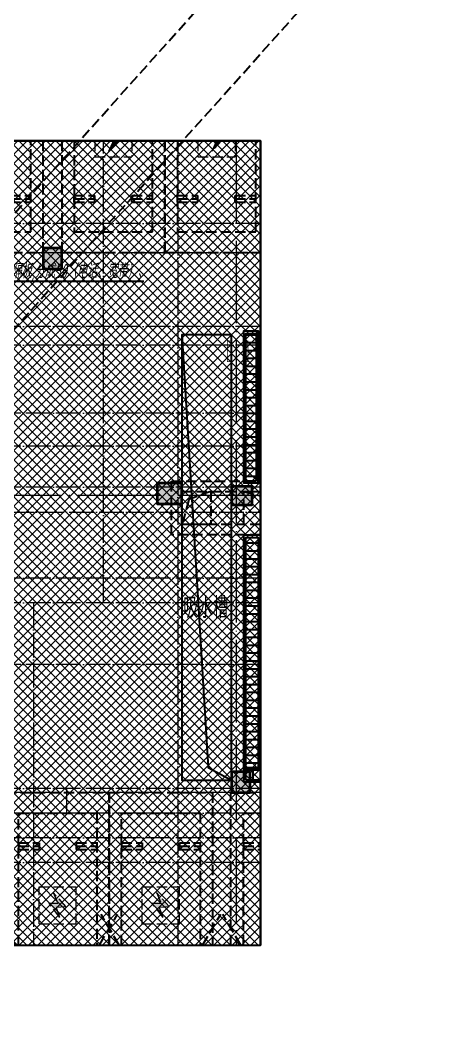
# Model space of a CAD drawing. Extents: x 2803505 to 5851001, y -1372902 to 24339.
# Drawn here: x 2893988 to 2904055, y -792287 to -767665 of the extents above; entities that cross this region are included whole.
import ezdxf
from ezdxf.xclip import XClip

# ---------------------------------------------------------------- set-up
doc = ezdxf.new("R2010")
doc.units = 0
doc.header["$LTSCALE"] = 1000
doc.header["$MEASUREMENT"] = 0
doc.header["$XCLIPFRAME"] = 2
for name, pattern in [('5、6、7#楼参照$0$DASH', [0.35, 0.25, -0.1]), ('__DASH', [0.35, 0.25, -0.1]), ('DASH', [0.35, 0.25, -0.1]), ('DOTE', [2.4200000000000004, 2, -0.2, 0.02, -0.2])]:
    doc.linetypes.add(name, pattern=pattern)
doc.layers.get('0').update_dxf_attribs({"linetype": 'CONTINUOUS'})
for name, color, linetype in [('!!电气', 1, 'CONTINUOUS'), ('0-R-风井', 2, 'CONTINUOUS'), ('0-R集水坑', 191, 'CONTINUOUS'), ('0-设备用房', 1, 'CONTINUOUS'), ('A-看线', 4, 'CONTINUOUS'), ('DIM-照明', 7, 'CONTINUOUS'), ('HS-A-停车位（标准）', 9, 'CONTINUOUS')]:
    doc.layers.add(name, color=color, linetype=linetype)
for name, color, linetype, lineweight in [('AE-PARKING', 70, '5、6、7#楼参照$0$DASH', 13), ('DOTE', 19, 'DOTE', 9), ('S－GG公共尺寸标注', 3, 'CONTINUOUS', 18), ('填充', 251, 'CONTINUOUS', 5), ('砼柱', 2, 'CONTINUOUS', 35)]:
    doc.layers.add(name, color=color, linetype=linetype, lineweight=lineweight)
doc.styles.add('_TCH_SPACE', font='SIMPLEX', dxfattribs={"height": 5, "bigfont": 'GBCBIG'})
doc.styles.add('HZTXT', font='gbeitc.shx', dxfattribs={"width": 0.8, "height": 400, "bigfont": 'hztxt.shx'})

# ---------------------------------------------------------------- blocks, each defined once
blk = doc.blocks.new('充电车位')
at = {"layer": 'AE-PARKING', "linetype": 'ByBlock'}
h = blk.add_hatch(color=1, dxfattribs=at)
h.dxf.hatch_style = 1
h.paths.add_polyline_path([(-1007586.192309124, -1042637.750552036), (-1007473.70691881, -1042375.484842397), (-1007689.223537753, -1042375.484842405), (-1007425.007632948, -1042030.478523538), (-1007514.574478829, -1042281.719792634), (-1007278.962196556, -1042297.991757713)])
at = {"layer": 'AE-PARKING', "color": 1}
for p, q in [((-1007928.602682202, -1041872.947363779), (-1007028.602682206, -1041872.947363779)), ((-1007928.602682199, -1041872.947363779), (-1007928.602682201, -1042772.947363771)), ((-1007028.602682203, -1041872.947363779), (-1007028.602682201, -1042772.947363771)), ((-1007928.602682204, -1042772.947363771), (-1007028.602682201, -1042772.947363771))]:
    blk.add_line(p, q, dxfattribs=at)
at = {"layer": 'AE-PARKING', "color": 1, "linetype": 'ByBlock'}
for p, q in [((-1007425.007632948, -1042030.478523538), (-1007689.223537753, -1042375.484842405)), ((-1007425.007632948, -1042030.478523538), (-1007514.574478829, -1042281.719792634)), ((-1007689.223537753, -1042375.484842405), (-1007473.70691881, -1042375.484842397)), ((-1007278.962196556, -1042297.991757713), (-1007586.192309124, -1042637.750552036)), ((-1007586.192309124, -1042637.750552036), (-1007473.70691881, -1042375.484842397)), ((-1007514.574478829, -1042281.719792634), (-1007278.962196556, -1042297.991757713))]:
    blk.add_line(p, q, dxfattribs=at)
blk = doc.blocks.new('A$C25A378E3')
at = {"layer": 'HS-A-停车位（标准）', "linetype": 'DASH'}
for p, q in [((299.9288666398497, 4280.200665866025), (299.9276344913524, 4120.200664976728)), ((299.9282505712472, 4200.200665451237), (799.9279646449722, 4200.00894667895)), ((299.9288666398497, 4280.200665866025), (799.9285807174165, 4280.00894703425)), ((799.9285807174165, 4280.00894703425), (799.9273485837039, 4120.008946264163)), ((1699.929113851395, 4280.193678615266), (1699.927881702897, 4120.19367778569)), ((1699.928497782676, 4200.193678200361), (2199.928211856517, 4200.001959428308)), ((1699.929113851395, 4280.193678615266), (2199.928827928961, 4280.001959843212)), ((2199.928827928961, 4280.001959843212), (2199.927595795365, 4120.001958953799)), ((299.9276344913524, 4120.200664976728), (799.9273485837039, 4120.008946264163)), ((1699.927881702897, 4120.19367778569), (2199.927595795365, 4120.001958953799)), ((300.0205537431175, 1700.046125917463), (-199.9740653929766, 2550.049336581258)), ((2200.020893819514, 1700.035927985562), (2700.026429273654, 2550.032717227354))]:
    blk.add_line(p, q, dxfattribs=at)
for points in [[(1.164153218269348e-10, 5499.999999999884), (2499.999999842257, 5499.971898506512), (2499.938176556607, -0.02810114610474557), (-0.06182328553404659, 3.472669050097466e-07)], [(299.9943796824664, 4999.996627852321), (2199.994379562442, 4999.975270717288), (2199.938176575466, -0.02472896687686443), (299.9381766954903, -0.003371831844560802)]]:
    blk.add_lwpolyline(points, close=True, dxfattribs=at)
blk = doc.blocks.new('TYUIYOIUO')
at = {"layer": '0-R-风井', "linetype": '__DASH'}
for p, q in [((-241108.5185140612, 793266.6354825979), (-238408.6132469426, 793266.6354825979)), ((-241108.5185140612, 791966.6554982531), (-241108.5185140612, 793266.6354825979)), ((-240858.5185140612, 793016.6354825979), (-240158.6312157929, 793016.6494923409)), ((-240858.5185140612, 792216.6494985037), (-240858.5185140612, 793016.6354825979)), ((-240858.5185140612, 793016.6354825979), (-238658.6132469426, 793016.6354825979)), ((-240858.5185140612, 792216.6554982531), (-240858.5185140612, 793016.6354825979)), ((-240158.6312157929, 793016.6494923409), (-240158.5070922098, 792216.6494985037)), ((-239358.5516247794, 793016.641482356), (-238658.6643265111, 793016.6554920991)), ((-239358.5516247794, 792216.6554982618), (-239358.5516247794, 793016.641482356)), ((-238658.6132469426, 792216.6554982531), (-240858.5185140612, 792216.6554982531)), ((-240158.5070922098, 792216.6494985037), (-240858.5185140612, 792216.6494985037)), ((-240158.5070922098, 792216.6494985037), (-240858.5185140612, 792216.6494985037)), ((-238658.5402029281, 792216.6554982618), (-239358.5516247794, 792216.6554982618)), ((-238658.5402029281, 792216.6554982618), (-239358.5516247794, 792216.6554982618)), ((-238408.6132469426, 791966.6554982531), (-241108.5185140612, 791966.6554982531))]:
    blk.add_line(p, q, dxfattribs=at)
for points in [[(-240158.6312136192, 793016.6354825979), (-240689.6595174272, 792820.6648067322), (-240858.5006222127, 792216.6494985037)], [(-239358.5516247794, 793016.6354825979), (-238811.7142363426, 792873.5311348168), (-238658.6132469426, 792216.6554982531)]]:
    blk.add_lwpolyline(points, dxfattribs=at)
blk = doc.blocks.new('A$C24B36177')
for points in [[(-65799.99999999988, -16697.00265675376), (-66249.99999999988, -16697.00265675376), (-66249.99999999988, -17197.00265675376), (-65799.99999999988, -17197.00265675376)], [(-62888.27152348321, -22397.00265675376), (-63488.27152348321, -22397.00265675376), (-63488.27152348321, -22897.00265675376), (-62888.27152348321, -22897.00265675376)], [(-61188.27152348321, -22474.99999965215), (-61688.27152348321, -22474.99999965215), (-61688.27152348321, -22924.99999965215), (-61188.27152348321, -22924.99999965215)], [(-61238.27152348321, -29397.00265675376), (-61688.27152348321, -29397.00265675376), (-61688.27152348321, -29897.00265675376), (-61238.27152348321, -29897.00265675376)]]:
    blk.add_hatch(color=252).paths.add_polyline_path(points)
at = {"layer": '砼柱', "color": 252, "lineweight": 35}
for points in [[(-65799.99999999988, -16697.00265675376), (-66249.99999999988, -16697.00265675376), (-66249.99999999988, -17197.00265675376), (-65799.99999999988, -17197.00265675376)], [(-62888.27152348321, -22397.00265675376), (-63488.27152348321, -22397.00265675376), (-63488.27152348321, -22897.00265675376), (-62888.27152348321, -22897.00265675376)], [(-61188.27152348321, -22474.99999965215), (-61688.27152348321, -22474.99999965215), (-61688.27152348321, -22924.99999965215), (-61188.27152348321, -22924.99999965215)], [(-61238.27152348321, -29397.00265675376), (-61688.27152348321, -29397.00265675376), (-61688.27152348321, -29897.00265675376), (-61238.27152348321, -29897.00265675376)]]:
    blk.add_lwpolyline(points, close=True, dxfattribs=at)
blk = doc.blocks.new('A$C74D73064')
at = {"layer": '0-R集水坑', "linetype": 'DASH'}
h = blk.add_hatch(dxfattribs=at)
h.set_pattern_fill('LINE', color=252, scale=200, angle=-360.0000000000001, style=0)
h.set_pattern_definition([(360, (2234554.834628493, 1888472.282317798), (1.399771291425425e-13, 190.5), [])])
h.paths.add_polyline_path([(38766.75062371988, 62072.26089928485), (39016.75930549402, 62072.26089928485), (39016.75336543762, 65654.62808189087), (38766.7517341777, 65654.62997684174)])
h = blk.add_hatch(dxfattribs=at)
h.set_pattern_fill('LINE', color=252, scale=200, angle=2.016665092844712e-05, style=0)
h.set_pattern_definition([(2.016665091572532e-05, (2234554.196021395, 1877325.925323331), (-6.70511342093505e-05, 190.4999999999882), [])])
h.paths.add_polyline_path([(38766.74959592149, 55122.26191240619), (39066.75929816498, 55122.26201795961), (39066.75173184986, 60707.51633181155), (38766.75010087609, 60707.51812130259)])
h = blk.add_hatch(dxfattribs=at)
h.set_pattern_fill('LINE', color=252, scale=200, angle=-450.0000000000001, style=0)
h.set_pattern_definition([(270, (1862169.694894568, -2140718.818942202), (190.5, -1.749714114281781e-13), [])])
h.paths.add_polyline_path([(38766.76187764131, 55069.26506257104), (38766.76187764131, 54819.2563807969), (47265.27630285139, 54819.2013576905), (47265.27819771145, 55069.1910152972)])
at = {"layer": '填充'}
h = blk.add_hatch(dxfattribs=at)
h.set_pattern_fill('ANSI37', color=252, scale=100, style=0)
h.set_pattern_definition([(45, (953418.0689988486, -464688.2486653434), (-112.2532015133644, 112.2532015133644), []), (135, (953418.0689988486, -464688.2486653434), (-112.2532015133644, -112.2532015133644), [])])
h.paths.add_polyline_path([(-14883.24657612492, 70322.25548036379), (39116.74029141641, 70322.25548036379), (39116.74029141641, 50822.25548154057), (-14883.24657612492, 50822.25548154057)])
h.paths.add_polyline_path([(-1883.245113453828, 67422.29268095532), (-1883.298365108087, 67422.2499491538), (-4183.506522695068, 67422.2499505431), (-4183.459693771438, 63622.29409954284), (-1883.245802723803, 63622.28858335229), (-1883.245280408068, 61422.56304480421), (-6483.052808453562, 61422.56158439867), (-6483.052809515619, 58222.55929603253), (-1733.24666046747, 58222.5592971961), (-1733.246263705427, 57522.29680770764), (966.75373735209, 57522.296807718), (966.7560266151559, 59622.35956726602), (1116.760783986654, 59622.22407580406), (1116.758494808571, 61422.42511312739), (1116.757451254758, 61422.53944550065), (1116.764397459454, 67422.28934755625)], flags=16)
h.paths.add_polyline_path([(28416.52837015979, 63622.29192543851), (28416.52719244442, 67422.25325119036), (26117.14164646191, 67422.25844941061), (26117.14164806681, 67422.29158126056), (23117.14164118294, 67422.29158126056), (23116.79998004087, 61422.56216836168), (18516.80651620356, 61422.56070896034), (18516.80691674957, 58222.56222750584), (23266.79900158942, 58222.56222766545), (23266.79899674351, 57522.29593126522), (25966.79899780103, 57522.29593127558), (25966.7989977973, 59622.2920976801), (26416.80034946487, 59622.29314419447), (26416.80034955358, 61422.56077466119), (26116.80271170358, 61422.53856905812), (26117.14164408576, 63622.29199816036)], flags=16)
at = {"color": 252}
blk.add_lwpolyline([(-14883.24657612492, 70322.25548036373), (39116.74029141641, 70322.25548036373), (39116.74029141641, 50822.25548154057), (-14883.24657612492, 50822.25548154057)], close=True, dxfattribs=at)
at = {"layer": '0-R集水坑', "color": 252, "linetype": 'ByBlock'}
for points in [[(39066.75930358679, 62022.2608845029), (38716.75038434775, 62022.2608845029), (38716.75201360427, 65719.38768014603), (39066.75340739929, 65719.38754234009)], [(39066.75987665309, 62022.26088450302), (39066.75987665309, 62372.26980374206), (39966.69965575833, 62372.26241956279), (39966.69951795239, 62022.26102576777)], [(39116.75931375008, 55072.26202067442), (38716.7503945193, 55072.26187987113), (38716.75035730156, 60772.27580667823), (39116.75175102695, 60772.27580966626)], [(38716.76186285936, 54769.25638270425), (38716.76186285936, 55119.26530194329), (47330.03590152494, 55119.2579177639), (47330.035763719, 54769.25652396888)]]:
    blk.add_lwpolyline(points, close=True, dxfattribs=at)
at = {"layer": '0-R集水坑', "color": 252}
for points in [[(39016.75930549414, 62072.26089928485), (38766.75062372, 62072.26089928485), (38766.7517341777, 65654.62997684174), (39016.75336543762, 65654.62808189087)], [(39066.75929816498, 55122.26201795961), (38766.75061623915, 55122.26191240654), (38766.75010087609, 60707.51812130259), (39066.75173184986, 60707.51633181155)], [(38766.76187764131, 54819.2563807969), (38766.76187764131, 55069.26506257104), (47265.27819822065, 55069.25819719047), (47265.27630326978, 54819.25656593055)]]:
    blk.add_lwpolyline(points, close=True, dxfattribs=at)
at = {"layer": 'A-看线', "color": 252, "linetype": 'ByBlock'}
blk.add_lwpolyline([(38416.75956273812, 65619.41500267561), (37216.75956273812, 65619.41500267561), (37216.74762018898, 54822.24419123679), (38416.74761840119, 54822.24419123679)], close=True, dxfattribs=at)
blk.add_lwpolyline([(37216.75956273812, 65619.41500267561), (37854.79636489379, 55130.72690042388), (38416.74761840107, 54823.24419135787)], dxfattribs=at)
at = {"layer": 'DOTE', "color": 252}
for p, q in [((38530.0351011306, 93136.92275867704), (38530.0351011306, 8148.876076509594)), ((-86385.24772744626, 67619.25646164955), (196116.0437006025, 67619.25646164955)), ((196116.0437006019, 61719.25646164967), (-86385.24772744626, 61719.25646164967)), ((196116.0437006026, 54519.25646164967), (-86385.24772744626, 54519.25646164967))]:
    blk.add_line(p, q, dxfattribs=at)
at = {"layer": 'S－GG公共尺寸标注', "color": 252, "const_width": 20}
for points in [[(38416.75038433098, 65469.39262988453), (38316.75038433098, 65469.39262988453), (38316.75038433098, 64969.39262988453), (38416.75038433098, 64969.39262988453)], [(38716.7503843247, 65469.39262988686), (38816.7503843247, 65469.39262988686), (38816.7503843247, 64969.39262988686), (38716.7503843247, 64969.39262988686)]]:
    blk.add_lwpolyline(points, dxfattribs=at)
at = {"layer": '填充', "color": 252}
blk.add_lwpolyline([(-14883.24657612492, 70322.25548036379), (39116.74029141641, 70322.25548036379), (39116.74029141641, 50822.25548154057), (-14883.24657612492, 50822.25548154057)], close=True, dxfattribs=at)
at = {"color": 252}
blk.add_blockref('A$C24B36177', (100104.7992927883, 84419.25646130543), dxfattribs=at)
at = {"layer": 'AE-PARKING', "color": 252, "rotation": 359.9974937272497}
for p in [(1043079.212933159, 1112662.743279228), (1045579.151109874, 1112662.743278881)]:
    blk.add_blockref('充电车位', p, dxfattribs=at)
at = {"layer": 'AE-PARKING', "color": 252, "xscale": -1, "rotation": 180.0025062727504}
for p in [(1041729.211167153, -990494.9908901865), (1044229.211167153, -990494.9908901865)]:
    blk.add_blockref('充电车位', p, dxfattribs=at)
at = {"layer": 'HS-A-停车位（标准）', "color": 252}
blk.add_blockref('TYUIYOIUO', (278075.2999756152, -731194.3965097175), dxfattribs=at)
at = {"layer": 'HS-A-停车位（标准）', "color": 252, "linetype": 'DASH', "xscale": -1, "rotation": 179.9993559612105}
for p in [(31355.03863314423, 73119.25646095606), (34305.09869042283, 73119.25646130368), (36805.03686713742, 73119.25646095606)]:
    blk.add_blockref('A$C25A378E3', p, dxfattribs=at)
at = {"layer": 'HS-A-停车位（标准）', "color": 252, "linetype": 'DASH', "rotation": 0.000644038787326284}
for p in [(32955.09692441637, 49019.25646199915), (35455.09692441637, 49019.25646199903), (38405.09692441649, 49019.25646199903)]:
    blk.add_blockref('A$C25A378E3', p, dxfattribs=at)
at = {"layer": '0-设备用房', "color": 252, "style": '_TCH_SPACE'}
blk.add_text('吸水槽', height=506.3829787234042, dxfattribs=at).set_placement((37245.25269176182, 58749.31928868301))
blk = doc.blocks.new('HFHFTHFD')
at = {"layer": 'DOTE', "linetype": 'DOTE', "ltscale": 0.3}
for p, q in [((468816.5787029798, 601748.8100391305), (468816.5787029798, 612948.8100463543)), ((470616.5787020952, 612948.8100463543), (470616.5787020951, 593448.8100475312)), ((472616.5787020951, 610948.8100463543), (418616.5787028495, 610948.8100463543)), ((472616.5787020951, 608448.8100463543), (418616.5787028495, 608448.8100463543)), ((472616.5787020951, 607998.8100463543), (418616.5787028495, 607998.8100463543)), ((472616.5787020951, 606348.8100465569), (418616.5787028495, 606348.8100465569)), ((472616.5787020951, 605548.8100406288), (418616.5787028495, 605548.8100406289)), ((472616.5787020951, 604548.8100471114), (418616.5787028495, 604548.8100471116)), ((418616.5787028495, 603949.0803176122), (472616.5787020951, 603949.0802720234)), ((472616.5787020951, 602348.8100463724), (418616.5787028495, 602348.8100463726)), ((472616.5787020951, 601748.8100473221), (418616.5787028495, 601748.8100473222)), ((467116.5787022669, 601748.8100392178), (467116.5787022669, 593448.8100475312)), ((472616.5787020951, 600248.810045596), (418616.5787028495, 600248.8100466327)), ((472616.5787020951, 597248.8100389724), (418616.5787028495, 597248.8100389724)), ((467916.5787022669, 597248.8100389725), (467916.578702267, 596648.8100389723)), ((472616.5787020951, 596648.8100389723), (418616.5787028495, 596648.8100389723)), ((472616.5787020951, 596048.810047531), (418616.5787028495, 596048.810047531)), ((472616.5787020951, 595448.810047531), (418616.5787028495, 595448.8100475312))]:
    blk.add_line(p, q, dxfattribs=at)
blk = doc.blocks.new('A$C24015597')
at = {"color": 251, "linetype": '__DASH', "true_color": 0x636466}
for p, q in [((48052.464478679, 23764.56650227751), (65375.09516213648, 43118.60199598619)), ((50552.66014495399, 23764.56650227751), (67875.2908284124, 43118.60199598619))]:
    blk.add_line(p, q, dxfattribs=at)
ref = blk.add_blockref('A$C74D73064', (24685.71245598793, -33857.69039963209))
XClip(ref).set_block_clipping_path([(-14883.246564808185, 50822.2568892687), (39116.74030273309, 70322.2568880918)])
blk.add_blockref('HFHFTHFD', (-408814.1128116702, -576484.2435578948))

msp = doc.modelspace()

# ---------------------------------------------------------------- linework, layer by layer
at = {"layer": 'DIM-照明', "color": 7}
msp.add_line((2896983.930251068, -774001.7282322706), (2890000.849931349, -774001.7282322701), dxfattribs=at)

# ---------------------------------------------------------------- block references
at = {"layer": '!!电气'}
msp.add_blockref('A$C24015597', (2836003.491352153, -807053.5751154525), dxfattribs=at)
ref = msp.add_blockref('A$C74D73064', (2860689.203808141, -781511.2655150846))
XClip(ref).set_block_clipping_path([(-14883.246564808185, 50822.2568892687), (39116.74030273309, 70322.2568880918)])

# ---------------------------------------------------------------- texts
at = {"layer": 'DIM-照明', "color": 7, "style": 'HZTXT', "width": 0.7}
msp.add_text('弱电金属线槽:100x100mm内设金属隔板,分成50（电话、宽带）、', height=350, dxfattribs=at).set_placement((2889936.874306698, -773918.6909940913))

doc.saveas('drawing.dxf')
